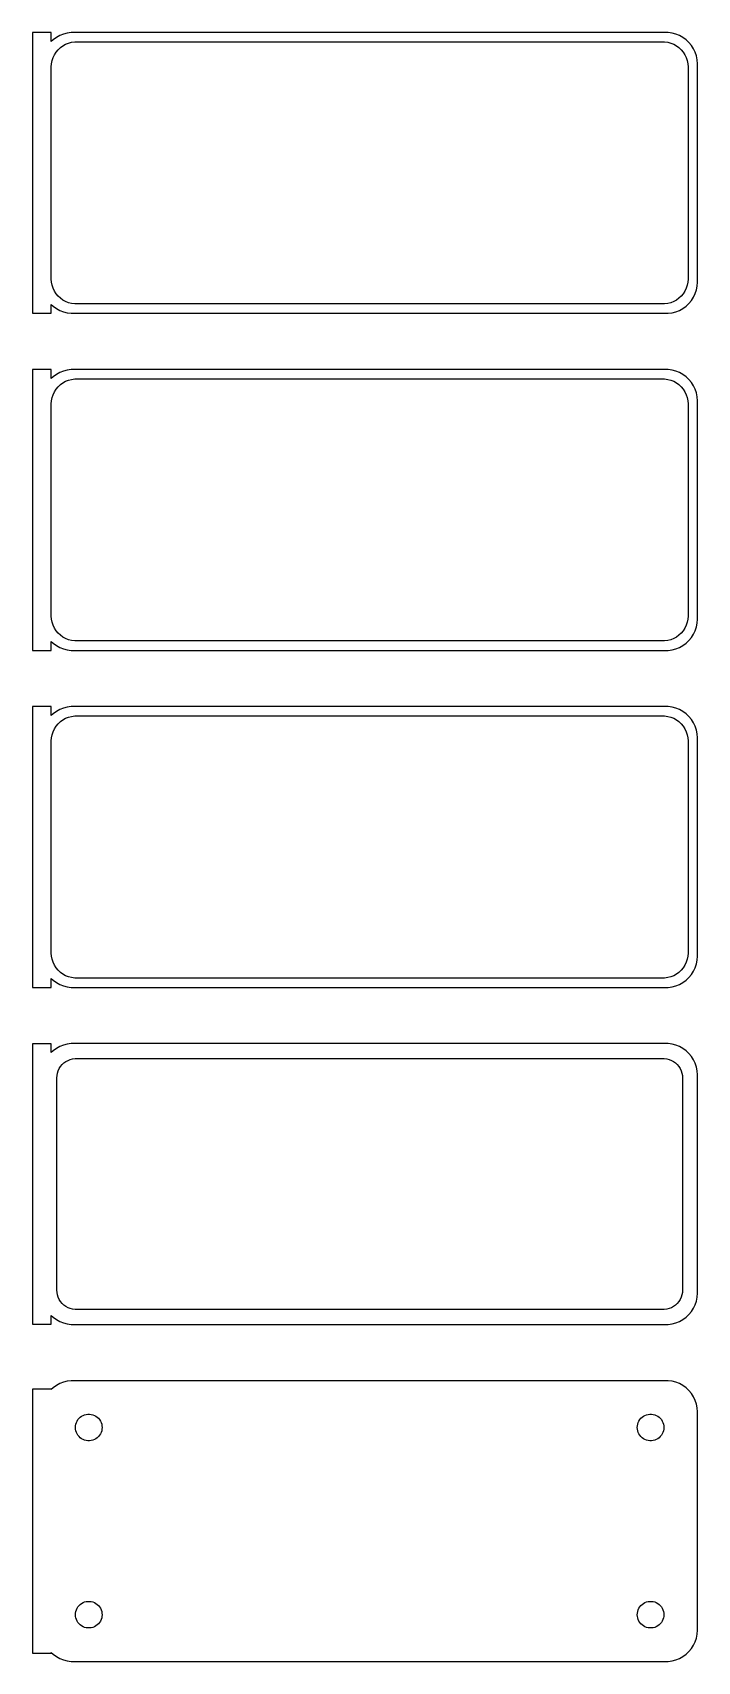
# Model space of a CAD drawing. Header units: metres. Extents: x -54 to 52, y 248 to 508.
import ezdxf

# ---------------------------------------------------------------- set-up
doc = ezdxf.new("R2010")
doc.units = ezdxf.units.M

msp = doc.modelspace()

# ---------------------------------------------------------------- linework, layer by layer
for p, q in [((-51, 508.49), (-54, 508.49)), ((-54, 508.49), (-54, 463.51)), ((-51, 507.059), (-51, 508.49)), ((-50.6871, 507.353), (-51, 507.059)), ((-50.1791, 507.722), (-50.6871, 507.353)), ((-49.6289, 508.024), (-50.1791, 507.722)), ((-49.0451, 508.255), (-49.6289, 508.024)), ((-49.5497, 506.082), (-49.1433, 506.377)), ((-49.1433, 506.377), (-48.7031, 506.619)), ((-48.4369, 508.411), (-49.0451, 508.255)), ((-48.7031, 506.619), (-48.2361, 506.804)), ((-47.8139, 508.49), (-48.4369, 508.411)), ((-48.2361, 506.804), (-47.7495, 506.929)), ((47.8139, 508.49), (-47.8139, 508.49)), ((-47.7495, 506.929), (-47.2512, 506.992)), ((-47.2512, 506.992), (47.2512, 506.992)), ((47.2512, 506.992), (47.7495, 506.929)), ((47.7495, 506.929), (48.2361, 506.804)), ((48.4369, 508.411), (47.8139, 508.49)), ((48.2361, 506.804), (48.7031, 506.619)), ((49.0451, 508.255), (48.4369, 508.411)), ((48.7031, 506.619), (49.1433, 506.377)), ((49.6289, 508.024), (49.0451, 508.255)), ((49.1433, 506.377), (49.5497, 506.082)), ((50.1791, 507.722), (49.6289, 508.024)), ((50.6871, 507.353), (50.1791, 507.722)), ((51.1448, 506.923), (50.6871, 507.353)), ((51.5451, 506.439), (51.1448, 506.923)), ((51.8815, 505.909), (51.5451, 506.439)), ((-50.9685, 503.501), (-50.8743, 503.995)), ((-50.8743, 503.995), (-50.7191, 504.472)), ((-50.7191, 504.472), (-50.5052, 504.927)), ((-50.5052, 504.927), (-50.2361, 505.351)), ((-50.2361, 505.351), (-49.9159, 505.738)), ((-49.9159, 505.738), (-49.5497, 506.082)), ((49.5497, 506.082), (49.9159, 505.738)), ((49.9159, 505.738), (50.2361, 505.351)), ((50.2361, 505.351), (50.5052, 504.927)), ((50.5052, 504.927), (50.7191, 504.472)), ((50.7191, 504.472), (50.8743, 503.995)), ((50.8743, 503.995), (50.9685, 503.501)), ((52.1489, 505.341), (51.8815, 505.909)), ((52.3429, 504.743), (52.1489, 505.341)), ((52.4606, 504.127), (52.3429, 504.743)), ((52.5, 503.5), (52.4606, 504.127)), ((-51, 503), (-50.9685, 503.501)), ((-51, 469), (-51, 503)), ((50.9685, 503.501), (51, 503)), ((51, 503), (51, 469)), ((52.5, 468.5), (52.5, 503.5)), ((-50.9685, 468.499), (-51, 469)), ((-50.8743, 468.005), (-50.9685, 468.499)), ((-50.7191, 467.528), (-50.8743, 468.005)), ((-50.5052, 467.073), (-50.7191, 467.528)), ((50.7191, 467.528), (50.5052, 467.073)), ((50.8743, 468.005), (50.7191, 467.528)), ((50.9685, 468.499), (50.8743, 468.005)), ((51, 469), (50.9685, 468.499)), ((52.1489, 466.659), (52.3429, 467.257)), ((52.3429, 467.257), (52.4606, 467.873)), ((52.4606, 467.873), (52.5, 468.5)), ((-51, 464.941), (-50.6871, 464.647)), ((-51, 463.51), (-51, 464.941)), ((-50.6871, 464.647), (-50.1791, 464.278)), ((-50.2361, 466.649), (-50.5052, 467.073)), ((-49.9159, 466.262), (-50.2361, 466.649)), ((-49.5497, 465.918), (-49.9159, 466.262)), ((-49.1433, 465.623), (-49.5497, 465.918)), ((-48.7031, 465.381), (-49.1433, 465.623)), ((-48.2361, 465.196), (-48.7031, 465.381)), ((-47.7495, 465.071), (-48.2361, 465.196)), ((-47.2512, 465.008), (-47.7495, 465.071)), ((47.2512, 465.008), (-47.2512, 465.008)), ((47.7495, 465.071), (47.2512, 465.008)), ((48.2361, 465.196), (47.7495, 465.071)), ((48.7031, 465.381), (48.2361, 465.196)), ((49.1433, 465.623), (48.7031, 465.381)), ((49.5497, 465.918), (49.1433, 465.623)), ((49.9159, 466.262), (49.5497, 465.918)), ((50.2361, 466.649), (49.9159, 466.262)), ((50.1791, 464.278), (50.6871, 464.647)), ((50.5052, 467.073), (50.2361, 466.649)), ((50.6871, 464.647), (51.1448, 465.077)), ((51.1448, 465.077), (51.5451, 465.561)), ((51.5451, 465.561), (51.8815, 466.091)), ((51.8815, 466.091), (52.1489, 466.659)), ((-54, 463.51), (-51, 463.51)), ((-50.1791, 464.278), (-49.6289, 463.976)), ((-49.6289, 463.976), (-49.0451, 463.745)), ((-49.0451, 463.745), (-48.4369, 463.589)), ((-48.4369, 463.589), (-47.8139, 463.51)), ((-47.8139, 463.51), (47.8139, 463.51)), ((47.8139, 463.51), (48.4369, 463.589)), ((48.4369, 463.589), (49.0451, 463.745)), ((49.0451, 463.745), (49.6289, 463.976)), ((49.6289, 463.976), (50.1791, 464.278)), ((-51, 454.49), (-54, 454.49)), ((-54, 454.49), (-54, 409.51)), ((-51, 453.059), (-51, 454.49)), ((-49.0451, 454.255), (-49.6289, 454.024)), ((-48.4369, 454.411), (-49.0451, 454.255)), ((-47.8139, 454.49), (-48.4369, 454.411)), ((47.8139, 454.49), (-47.8139, 454.49)), ((48.4369, 454.411), (47.8139, 454.49)), ((49.0451, 454.255), (48.4369, 454.411)), ((49.6289, 454.024), (49.0451, 454.255)), ((-50.6871, 453.353), (-51, 453.059)), ((-50.1791, 453.722), (-50.6871, 453.353)), ((-50.2361, 451.351), (-49.9159, 451.738)), ((-49.6289, 454.024), (-50.1791, 453.722)), ((-49.9159, 451.738), (-49.5497, 452.082)), ((-49.5497, 452.082), (-49.1433, 452.377)), ((-49.1433, 452.377), (-48.7031, 452.619)), ((-48.7031, 452.619), (-48.2361, 452.804)), ((-48.2361, 452.804), (-47.7495, 452.929)), ((-47.7495, 452.929), (-47.2512, 452.992)), ((-47.2512, 452.992), (47.2512, 452.992)), ((47.2512, 452.992), (47.7495, 452.929)), ((47.7495, 452.929), (48.2361, 452.804)), ((48.2361, 452.804), (48.7031, 452.619)), ((48.7031, 452.619), (49.1433, 452.377)), ((49.1433, 452.377), (49.5497, 452.082)), ((49.5497, 452.082), (49.9159, 451.738)), ((50.1791, 453.722), (49.6289, 454.024)), ((49.9159, 451.738), (50.2361, 451.351)), ((50.6871, 453.353), (50.1791, 453.722)), ((51.1448, 452.923), (50.6871, 453.353)), ((51.5451, 452.439), (51.1448, 452.923)), ((51.8815, 451.909), (51.5451, 452.439)), ((52.1489, 451.341), (51.8815, 451.909)), ((-51, 449), (-50.9685, 449.501)), ((-51, 415), (-51, 449)), ((-50.9685, 449.501), (-50.8743, 449.995)), ((-50.8743, 449.995), (-50.7191, 450.472)), ((-50.7191, 450.472), (-50.5052, 450.927)), ((-50.5052, 450.927), (-50.2361, 451.351)), ((50.2361, 451.351), (50.5052, 450.927)), ((50.5052, 450.927), (50.7191, 450.472)), ((50.7191, 450.472), (50.8743, 449.995)), ((50.8743, 449.995), (50.9685, 449.501)), ((50.9685, 449.501), (51, 449)), ((51, 449), (51, 415)), ((52.3429, 450.743), (52.1489, 451.341)), ((52.4606, 450.127), (52.3429, 450.743)), ((52.5, 449.5), (52.4606, 450.127)), ((52.5, 414.5), (52.5, 449.5)), ((-50.9685, 414.499), (-51, 415)), ((51, 415), (50.9685, 414.499)), ((-50.8743, 414.005), (-50.9685, 414.499)), ((-50.7191, 413.528), (-50.8743, 414.005)), ((-50.5052, 413.073), (-50.7191, 413.528)), ((-50.2361, 412.649), (-50.5052, 413.073)), ((-49.9159, 412.262), (-50.2361, 412.649)), ((50.2361, 412.649), (49.9159, 412.262)), ((50.5052, 413.073), (50.2361, 412.649)), ((50.7191, 413.528), (50.5052, 413.073)), ((50.8743, 414.005), (50.7191, 413.528)), ((50.9685, 414.499), (50.8743, 414.005)), ((51.8815, 412.091), (52.1489, 412.659)), ((52.1489, 412.659), (52.3429, 413.257)), ((52.3429, 413.257), (52.4606, 413.873)), ((52.4606, 413.873), (52.5, 414.5)), ((-51, 410.941), (-50.6871, 410.647)), ((-51, 409.51), (-51, 410.941)), ((-50.6871, 410.647), (-50.1791, 410.278)), ((-50.1791, 410.278), (-49.6289, 409.976)), ((-49.5497, 411.918), (-49.9159, 412.262)), ((-49.6289, 409.976), (-49.0451, 409.745)), ((-49.1433, 411.623), (-49.5497, 411.918)), ((-48.7031, 411.381), (-49.1433, 411.623)), ((-49.0451, 409.745), (-48.4369, 409.589)), ((-48.2361, 411.196), (-48.7031, 411.381)), ((-47.7495, 411.071), (-48.2361, 411.196)), ((-47.2512, 411.008), (-47.7495, 411.071)), ((47.2512, 411.008), (-47.2512, 411.008)), ((47.7495, 411.071), (47.2512, 411.008)), ((48.2361, 411.196), (47.7495, 411.071)), ((48.7031, 411.381), (48.2361, 411.196)), ((48.4369, 409.589), (49.0451, 409.745)), ((49.1433, 411.623), (48.7031, 411.381)), ((49.0451, 409.745), (49.6289, 409.976)), ((49.5497, 411.918), (49.1433, 411.623)), ((49.9159, 412.262), (49.5497, 411.918)), ((49.6289, 409.976), (50.1791, 410.278)), ((50.1791, 410.278), (50.6871, 410.647)), ((50.6871, 410.647), (51.1448, 411.077)), ((51.1448, 411.077), (51.5451, 411.561)), ((51.5451, 411.561), (51.8815, 412.091)), ((-54, 409.51), (-51, 409.51)), ((-48.4369, 409.589), (-47.8139, 409.51)), ((-47.8139, 409.51), (47.8139, 409.51)), ((47.8139, 409.51), (48.4369, 409.589)), ((-51, 400.49), (-54, 400.49)), ((-54, 400.49), (-54, 355.51)), ((-51, 399.059), (-51, 400.49)), ((-50.6871, 399.353), (-51, 399.059)), ((-50.1791, 399.722), (-50.6871, 399.353)), ((-49.6289, 400.024), (-50.1791, 399.722)), ((-49.0451, 400.255), (-49.6289, 400.024)), ((-48.4369, 400.411), (-49.0451, 400.255)), ((-47.8139, 400.49), (-48.4369, 400.411)), ((47.8139, 400.49), (-47.8139, 400.49)), ((48.4369, 400.411), (47.8139, 400.49)), ((49.0451, 400.255), (48.4369, 400.411)), ((49.6289, 400.024), (49.0451, 400.255)), ((50.1791, 399.722), (49.6289, 400.024)), ((50.6871, 399.353), (50.1791, 399.722)), ((51.1448, 398.923), (50.6871, 399.353)), ((-50.7191, 396.472), (-50.5052, 396.927)), ((-50.5052, 396.927), (-50.2361, 397.351)), ((-50.2361, 397.351), (-49.9159, 397.738)), ((-49.9159, 397.738), (-49.5497, 398.082)), ((-49.5497, 398.082), (-49.1433, 398.377)), ((-49.1433, 398.377), (-48.7031, 398.619)), ((-48.7031, 398.619), (-48.2361, 398.804)), ((-48.2361, 398.804), (-47.7495, 398.929)), ((-47.7495, 398.929), (-47.2512, 398.992)), ((-47.2512, 398.992), (47.2512, 398.992)), ((47.2512, 398.992), (47.7495, 398.929)), ((47.7495, 398.929), (48.2361, 398.804)), ((48.2361, 398.804), (48.7031, 398.619)), ((48.7031, 398.619), (49.1433, 398.377)), ((49.1433, 398.377), (49.5497, 398.082)), ((49.5497, 398.082), (49.9159, 397.738)), ((49.9159, 397.738), (50.2361, 397.351)), ((50.2361, 397.351), (50.5052, 396.927)), ((50.5052, 396.927), (50.7191, 396.472)), ((51.5451, 398.439), (51.1448, 398.923)), ((51.8815, 397.909), (51.5451, 398.439)), ((52.1489, 397.341), (51.8815, 397.909)), ((52.3429, 396.743), (52.1489, 397.341)), ((52.4606, 396.127), (52.3429, 396.743)), ((-51, 395), (-50.9685, 395.501)), ((-51, 361), (-51, 395)), ((-50.9685, 395.501), (-50.8743, 395.995)), ((-50.8743, 395.995), (-50.7191, 396.472)), ((50.7191, 396.472), (50.8743, 395.995)), ((50.8743, 395.995), (50.9685, 395.501)), ((50.9685, 395.501), (51, 395)), ((51, 395), (51, 361)), ((52.5, 395.5), (52.4606, 396.127)), ((52.5, 360.5), (52.5, 395.5)), ((-50.9685, 360.499), (-51, 361)), ((-50.8743, 360.005), (-50.9685, 360.499)), ((50.9685, 360.499), (50.8743, 360.005)), ((51, 361), (50.9685, 360.499)), ((52.4606, 359.873), (52.5, 360.5)), ((-50.7191, 359.528), (-50.8743, 360.005)), ((-50.5052, 359.073), (-50.7191, 359.528)), ((-50.2361, 358.649), (-50.5052, 359.073)), ((-49.9159, 358.262), (-50.2361, 358.649)), ((-49.5497, 357.918), (-49.9159, 358.262)), ((-49.1433, 357.623), (-49.5497, 357.918)), ((-48.7031, 357.381), (-49.1433, 357.623)), ((49.1433, 357.623), (48.7031, 357.381)), ((49.5497, 357.918), (49.1433, 357.623)), ((49.9159, 358.262), (49.5497, 357.918)), ((50.2361, 358.649), (49.9159, 358.262)), ((50.5052, 359.073), (50.2361, 358.649)), ((50.7191, 359.528), (50.5052, 359.073)), ((50.8743, 360.005), (50.7191, 359.528)), ((51.1448, 357.077), (51.5451, 357.561)), ((51.5451, 357.561), (51.8815, 358.091)), ((51.8815, 358.091), (52.1489, 358.659)), ((52.1489, 358.659), (52.3429, 359.257)), ((52.3429, 359.257), (52.4606, 359.873)), ((-54, 355.51), (-51, 355.51)), ((-51, 356.941), (-50.6871, 356.647)), ((-51, 355.51), (-51, 356.941)), ((-50.6871, 356.647), (-50.1791, 356.278)), ((-50.1791, 356.278), (-49.6289, 355.976)), ((-49.6289, 355.976), (-49.0451, 355.745)), ((-49.0451, 355.745), (-48.4369, 355.589)), ((-48.2361, 357.196), (-48.7031, 357.381)), ((-48.4369, 355.589), (-47.8139, 355.51)), ((-47.7495, 357.071), (-48.2361, 357.196)), ((-47.8139, 355.51), (47.8139, 355.51)), ((-47.2512, 357.008), (-47.7495, 357.071)), ((47.2512, 357.008), (-47.2512, 357.008)), ((47.7495, 357.071), (47.2512, 357.008)), ((48.2361, 357.196), (47.7495, 357.071)), ((47.8139, 355.51), (48.4369, 355.589)), ((48.7031, 357.381), (48.2361, 357.196)), ((48.4369, 355.589), (49.0451, 355.745)), ((49.0451, 355.745), (49.6289, 355.976)), ((49.6289, 355.976), (50.1791, 356.278)), ((50.1791, 356.278), (50.6871, 356.647)), ((50.6871, 356.647), (51.1448, 357.077)), ((-51, 346.479), (-54, 346.479)), ((-54, 346.479), (-54, 301.521)), ((-51, 345.059), (-51, 346.479)), ((-50.6871, 345.353), (-51, 345.059)), ((-50.1791, 345.722), (-50.6871, 345.353)), ((-49.6289, 346.024), (-50.1791, 345.722)), ((-49.0451, 346.255), (-49.6289, 346.024)), ((-48.4369, 346.411), (-49.0451, 346.255)), ((-47.8139, 346.49), (-48.4369, 346.411)), ((47.8139, 346.49), (-47.8139, 346.49)), ((48.4369, 346.411), (47.8139, 346.49)), ((49.0451, 346.255), (48.4369, 346.411)), ((49.6289, 346.024), (49.0451, 346.255)), ((50.1791, 345.722), (49.6289, 346.024)), ((50.6871, 345.353), (50.1791, 345.722)), ((51.1448, 344.923), (50.6871, 345.353)), ((51.5451, 344.439), (51.1448, 344.923)), ((-50.0151, 341.774), (-49.8943, 342.146)), ((-49.8943, 342.146), (-49.7279, 342.5)), ((-49.7279, 342.5), (-49.5184, 342.83)), ((-49.5184, 342.83), (-49.2692, 343.131)), ((-49.2692, 343.131), (-48.9842, 343.399)), ((-48.9842, 343.399), (-48.668, 343.628)), ((-48.668, 343.628), (-48.3254, 343.817)), ((-48.3254, 343.817), (-47.9619, 343.961)), ((-47.9619, 343.961), (-47.5833, 344.058)), ((-47.5833, 344.058), (-47.1954, 344.107)), ((-47.1954, 344.107), (47.1954, 344.107)), ((47.1954, 344.107), (47.5833, 344.058)), ((47.5833, 344.058), (47.9619, 343.961)), ((47.9619, 343.961), (48.3254, 343.817)), ((48.3254, 343.817), (48.668, 343.628)), ((48.668, 343.628), (48.9842, 343.399)), ((48.9842, 343.399), (49.2692, 343.131)), ((49.2692, 343.131), (49.5184, 342.83)), ((49.5184, 342.83), (49.7279, 342.5)), ((49.7279, 342.5), (49.8943, 342.146)), ((49.8943, 342.146), (50.0151, 341.774)), ((51.8815, 343.909), (51.5451, 344.439)), ((52.1489, 343.341), (51.8815, 343.909)), ((52.3429, 342.743), (52.1489, 343.341)), ((52.4606, 342.127), (52.3429, 342.743)), ((52.5, 341.5), (52.4606, 342.127)), ((-50.1129, 341), (-50.0884, 341.39)), ((-50.1129, 307), (-50.1129, 341)), ((-50.0884, 341.39), (-50.0151, 341.774)), ((50.0151, 341.774), (50.0884, 341.39)), ((50.0884, 341.39), (50.1129, 341)), ((50.1129, 341), (50.1129, 307)), ((52.5, 306.5), (52.5, 341.5)), ((-50.0884, 306.61), (-50.1129, 307)), ((-50.0151, 306.226), (-50.0884, 306.61)), ((-49.8943, 305.854), (-50.0151, 306.226)), ((-49.7279, 305.5), (-49.8943, 305.854)), ((-49.5184, 305.17), (-49.7279, 305.5)), ((49.7279, 305.5), (49.5184, 305.17)), ((49.8943, 305.854), (49.7279, 305.5)), ((50.0151, 306.226), (49.8943, 305.854)), ((50.0884, 306.61), (50.0151, 306.226)), ((50.1129, 307), (50.0884, 306.61)), ((52.3429, 305.257), (52.4606, 305.873)), ((52.4606, 305.873), (52.5, 306.5)), ((-51, 301.521), (-51, 302.941)), ((-51, 302.941), (-50.6871, 302.647)), ((-49.2692, 304.869), (-49.5184, 305.17)), ((-48.9842, 304.601), (-49.2692, 304.869)), ((-48.668, 304.372), (-48.9842, 304.601)), ((-48.3254, 304.183), (-48.668, 304.372)), ((-47.9619, 304.039), (-48.3254, 304.183)), ((-47.5833, 303.942), (-47.9619, 304.039)), ((-47.1954, 303.893), (-47.5833, 303.942)), ((47.1954, 303.893), (-47.1954, 303.893)), ((47.5833, 303.942), (47.1954, 303.893)), ((47.9619, 304.039), (47.5833, 303.942)), ((48.3254, 304.183), (47.9619, 304.039)), ((48.668, 304.372), (48.3254, 304.183)), ((48.9842, 304.601), (48.668, 304.372)), ((49.2692, 304.869), (48.9842, 304.601)), ((49.5184, 305.17), (49.2692, 304.869)), ((50.6871, 302.647), (51.1448, 303.077)), ((51.1448, 303.077), (51.5451, 303.561)), ((51.5451, 303.561), (51.8815, 304.091)), ((51.8815, 304.091), (52.1489, 304.659)), ((52.1489, 304.659), (52.3429, 305.257)), ((-54, 301.521), (-51, 301.521)), ((-50.6871, 302.647), (-50.1791, 302.278)), ((-50.1791, 302.278), (-49.6289, 301.976)), ((-49.6289, 301.976), (-49.0451, 301.745)), ((-49.0451, 301.745), (-48.4369, 301.589)), ((-48.4369, 301.589), (-47.8139, 301.51)), ((-47.8139, 301.51), (47.8139, 301.51)), ((47.8139, 301.51), (48.4369, 301.589)), ((48.4369, 301.589), (49.0451, 301.745)), ((49.0451, 301.745), (49.6289, 301.976)), ((49.6289, 301.976), (50.1791, 302.278)), ((50.1791, 302.278), (50.6871, 302.647)), ((-48.4369, 292.411), (-49.0451, 292.255)), ((-47.8139, 292.49), (-48.4369, 292.411)), ((47.8139, 292.49), (-47.8139, 292.49)), ((48.4369, 292.411), (47.8139, 292.49)), ((49.0451, 292.255), (48.4369, 292.411)), ((-51, 291.153), (-54, 291.153)), ((-54, 291.153), (-54, 248.847)), ((-50.6871, 291.353), (-51, 291.059)), ((-51, 291.059), (-51, 291.153)), ((-50.1791, 291.722), (-50.6871, 291.353)), ((-49.6289, 292.024), (-50.1791, 291.722)), ((-49.0451, 292.255), (-49.6289, 292.024)), ((49.6289, 292.024), (49.0451, 292.255)), ((50.1791, 291.722), (49.6289, 292.024)), ((50.6871, 291.353), (50.1791, 291.722)), ((51.1448, 290.923), (50.6871, 291.353)), ((51.5451, 290.439), (51.1448, 290.923)), ((51.8815, 289.909), (51.5451, 290.439)), ((52.1489, 289.341), (51.8815, 289.909)), ((-45.6598, 287.031), (-45.4001, 287.097)), ((-45.4001, 287.097), (-45.1341, 287.131)), ((-45.1341, 287.131), (-44.8659, 287.131)), ((-44.8659, 287.131), (-44.5999, 287.097)), ((-44.5999, 287.097), (-44.3401, 287.031)), ((44.3401, 287.031), (44.5999, 287.097)), ((44.5999, 287.097), (44.8659, 287.131)), ((44.8659, 287.131), (45.1341, 287.131)), ((45.1341, 287.131), (45.4001, 287.097)), ((45.4001, 287.097), (45.6598, 287.031)), ((52.3429, 288.743), (52.1489, 289.341)), ((52.4606, 288.127), (52.3429, 288.743)), ((52.5, 287.5), (52.4606, 288.127)), ((52.5, 252.5), (52.5, 287.5)), ((-47.1353, 285), (-47.1185, 285.268)), ((-47.1185, 284.732), (-47.1353, 285)), ((-47.1185, 285.268), (-47.0682, 285.531)), ((-47.0682, 284.469), (-47.1185, 284.732)), ((-47.0682, 285.531), (-46.9853, 285.786)), ((-46.9853, 284.214), (-47.0682, 284.469)), ((-46.9853, 285.786), (-46.8712, 286.029)), ((-46.8712, 286.029), (-46.7275, 286.255)), ((-46.7275, 286.255), (-46.5565, 286.462)), ((-46.5565, 286.462), (-46.3611, 286.645)), ((-46.3611, 286.645), (-46.1441, 286.803)), ((-46.1441, 286.803), (-45.9092, 286.932)), ((-45.9092, 286.932), (-45.6598, 287.031)), ((-44.3401, 287.031), (-44.0908, 286.932)), ((-44.0908, 286.932), (-43.8559, 286.803)), ((-43.8559, 286.803), (-43.6389, 286.645)), ((-43.6389, 286.645), (-43.4434, 286.462)), ((-43.4434, 286.462), (-43.2725, 286.255)), ((-43.2725, 286.255), (-43.1288, 286.029)), ((-43.1288, 286.029), (-43.0146, 285.786)), ((-43.0146, 285.786), (-42.9318, 285.531)), ((-42.9318, 284.469), (-43.0146, 284.214)), ((-42.9318, 285.531), (-42.8815, 285.268)), ((-42.8815, 284.732), (-42.9318, 284.469)), ((-42.8815, 285.268), (-42.8647, 285)), ((-42.8647, 285), (-42.8815, 284.732)), ((42.8647, 285), (42.8815, 285.268)), ((42.8815, 284.732), (42.8647, 285)), ((42.8815, 285.268), (42.9318, 285.531)), ((42.9318, 284.469), (42.8815, 284.732)), ((42.9318, 285.531), (43.0146, 285.786)), ((43.0146, 284.214), (42.9318, 284.469)), ((43.0146, 285.786), (43.1288, 286.029)), ((43.1288, 286.029), (43.2725, 286.255)), ((43.2725, 286.255), (43.4434, 286.462)), ((43.4434, 286.462), (43.6389, 286.645)), ((43.6389, 286.645), (43.8559, 286.803)), ((43.8559, 286.803), (44.0908, 286.932)), ((44.0908, 286.932), (44.3401, 287.031)), ((45.6598, 287.031), (45.9092, 286.932)), ((45.9092, 286.932), (46.1441, 286.803)), ((46.1441, 286.803), (46.3611, 286.645)), ((46.3611, 286.645), (46.5565, 286.462)), ((46.5565, 286.462), (46.7275, 286.255)), ((46.7275, 286.255), (46.8712, 286.029)), ((46.8712, 286.029), (46.9853, 285.786)), ((46.9853, 285.786), (47.0682, 285.531)), ((47.0682, 284.469), (46.9853, 284.214)), ((47.0682, 285.531), (47.1185, 285.268)), ((47.1185, 284.732), (47.0682, 284.469)), ((47.1185, 285.268), (47.1353, 285)), ((47.1353, 285), (47.1185, 284.732)), ((-46.8712, 283.971), (-46.9853, 284.214)), ((-46.7275, 283.745), (-46.8712, 283.971)), ((-46.5565, 283.538), (-46.7275, 283.745)), ((-46.3611, 283.355), (-46.5565, 283.538)), ((-46.1441, 283.197), (-46.3611, 283.355)), ((-45.9092, 283.068), (-46.1441, 283.197)), ((-45.6598, 282.969), (-45.9092, 283.068)), ((-45.4001, 282.903), (-45.6598, 282.969)), ((-45.1341, 282.869), (-45.4001, 282.903)), ((-44.8659, 282.869), (-45.1341, 282.869)), ((-44.5999, 282.903), (-44.8659, 282.869)), ((-44.3401, 282.969), (-44.5999, 282.903)), ((-44.0908, 283.068), (-44.3401, 282.969)), ((-43.8559, 283.197), (-44.0908, 283.068)), ((-43.6389, 283.355), (-43.8559, 283.197)), ((-43.4434, 283.538), (-43.6389, 283.355)), ((-43.2725, 283.745), (-43.4434, 283.538)), ((-43.1288, 283.971), (-43.2725, 283.745)), ((-43.0146, 284.214), (-43.1288, 283.971)), ((43.1288, 283.971), (43.0146, 284.214)), ((43.2725, 283.745), (43.1288, 283.971)), ((43.4434, 283.538), (43.2725, 283.745)), ((43.6389, 283.355), (43.4434, 283.538)), ((43.8559, 283.197), (43.6389, 283.355)), ((44.0908, 283.068), (43.8559, 283.197)), ((44.3401, 282.969), (44.0908, 283.068)), ((44.5999, 282.903), (44.3401, 282.969)), ((44.8659, 282.869), (44.5999, 282.903)), ((45.1341, 282.869), (44.8659, 282.869)), ((45.4001, 282.903), (45.1341, 282.869)), ((45.6598, 282.969), (45.4001, 282.903)), ((45.9092, 283.068), (45.6598, 282.969)), ((46.1441, 283.197), (45.9092, 283.068)), ((46.3611, 283.355), (46.1441, 283.197)), ((46.5565, 283.538), (46.3611, 283.355)), ((46.7275, 283.745), (46.5565, 283.538)), ((46.8712, 283.971), (46.7275, 283.745)), ((46.9853, 284.214), (46.8712, 283.971)), ((-47.0682, 255.531), (-46.9853, 255.786)), ((-46.9853, 255.786), (-46.8712, 256.029)), ((-46.8712, 256.029), (-46.7275, 256.255)), ((-46.7275, 256.255), (-46.5565, 256.462)), ((-46.5565, 256.462), (-46.3611, 256.645)), ((-46.3611, 256.645), (-46.1441, 256.803)), ((-46.1441, 256.803), (-45.9092, 256.932)), ((-45.9092, 256.932), (-45.6598, 257.031)), ((-45.6598, 257.031), (-45.4001, 257.097)), ((-45.4001, 257.097), (-45.1341, 257.131)), ((-45.1341, 257.131), (-44.8659, 257.131)), ((-44.8659, 257.131), (-44.5999, 257.097)), ((-44.5999, 257.097), (-44.3401, 257.031)), ((-44.3401, 257.031), (-44.0908, 256.932)), ((-44.0908, 256.932), (-43.8559, 256.803)), ((-43.8559, 256.803), (-43.6389, 256.645)), ((-43.6389, 256.645), (-43.4434, 256.462)), ((-43.4434, 256.462), (-43.2725, 256.255)), ((-43.2725, 256.255), (-43.1288, 256.029)), ((-43.1288, 256.029), (-43.0146, 255.786)), ((-43.0146, 255.786), (-42.9318, 255.531)), ((42.9318, 255.531), (43.0146, 255.786)), ((43.0146, 255.786), (43.1288, 256.029)), ((43.1288, 256.029), (43.2725, 256.255)), ((43.2725, 256.255), (43.4434, 256.462)), ((43.4434, 256.462), (43.6389, 256.645)), ((43.6389, 256.645), (43.8559, 256.803)), ((43.8559, 256.803), (44.0908, 256.932)), ((44.0908, 256.932), (44.3401, 257.031)), ((44.3401, 257.031), (44.5999, 257.097)), ((44.5999, 257.097), (44.8659, 257.131)), ((44.8659, 257.131), (45.1341, 257.131)), ((45.1341, 257.131), (45.4001, 257.097)), ((45.4001, 257.097), (45.6598, 257.031)), ((45.6598, 257.031), (45.9092, 256.932)), ((45.9092, 256.932), (46.1441, 256.803)), ((46.1441, 256.803), (46.3611, 256.645)), ((46.3611, 256.645), (46.5565, 256.462)), ((46.5565, 256.462), (46.7275, 256.255)), ((46.7275, 256.255), (46.8712, 256.029)), ((46.8712, 256.029), (46.9853, 255.786)), ((46.9853, 255.786), (47.0682, 255.531)), ((-47.1353, 255), (-47.1185, 255.268)), ((-47.1185, 254.732), (-47.1353, 255)), ((-47.1185, 255.268), (-47.0682, 255.531)), ((-47.0682, 254.469), (-47.1185, 254.732)), ((-46.9853, 254.214), (-47.0682, 254.469)), ((-46.8712, 253.971), (-46.9853, 254.214)), ((-46.7275, 253.745), (-46.8712, 253.971)), ((-46.5565, 253.538), (-46.7275, 253.745)), ((-46.3611, 253.355), (-46.5565, 253.538)), ((-46.1441, 253.197), (-46.3611, 253.355)), ((-45.9092, 253.068), (-46.1441, 253.197)), ((-43.8559, 253.197), (-44.0908, 253.068)), ((-43.6389, 253.355), (-43.8559, 253.197)), ((-43.4434, 253.538), (-43.6389, 253.355)), ((-43.2725, 253.745), (-43.4434, 253.538)), ((-43.1288, 253.971), (-43.2725, 253.745)), ((-43.0146, 254.214), (-43.1288, 253.971)), ((-42.9318, 254.469), (-43.0146, 254.214)), ((-42.9318, 255.531), (-42.8815, 255.268)), ((-42.8815, 254.732), (-42.9318, 254.469)), ((-42.8815, 255.268), (-42.8647, 255)), ((-42.8647, 255), (-42.8815, 254.732)), ((42.8647, 255), (42.8815, 255.268)), ((42.8815, 254.732), (42.8647, 255)), ((42.8815, 255.268), (42.9318, 255.531)), ((42.9318, 254.469), (42.8815, 254.732)), ((43.0146, 254.214), (42.9318, 254.469)), ((43.1288, 253.971), (43.0146, 254.214)), ((43.2725, 253.745), (43.1288, 253.971)), ((43.4434, 253.538), (43.2725, 253.745)), ((43.6389, 253.355), (43.4434, 253.538)), ((43.8559, 253.197), (43.6389, 253.355)), ((44.0908, 253.068), (43.8559, 253.197)), ((46.1441, 253.197), (45.9092, 253.068)), ((46.3611, 253.355), (46.1441, 253.197)), ((46.5565, 253.538), (46.3611, 253.355)), ((46.7275, 253.745), (46.5565, 253.538)), ((46.8712, 253.971), (46.7275, 253.745)), ((46.9853, 254.214), (46.8712, 253.971)), ((47.0682, 254.469), (46.9853, 254.214)), ((47.0682, 255.531), (47.1185, 255.268)), ((47.1185, 254.732), (47.0682, 254.469)), ((47.1185, 255.268), (47.1353, 255)), ((47.1353, 255), (47.1185, 254.732)), ((-45.6598, 252.969), (-45.9092, 253.068)), ((-45.4001, 252.903), (-45.6598, 252.969)), ((-45.1341, 252.869), (-45.4001, 252.903)), ((-44.8659, 252.869), (-45.1341, 252.869)), ((-44.5999, 252.903), (-44.8659, 252.869)), ((-44.3401, 252.969), (-44.5999, 252.903)), ((-44.0908, 253.068), (-44.3401, 252.969)), ((44.3401, 252.969), (44.0908, 253.068)), ((44.5999, 252.903), (44.3401, 252.969)), ((44.8659, 252.869), (44.5999, 252.903)), ((45.1341, 252.869), (44.8659, 252.869)), ((45.4001, 252.903), (45.1341, 252.869)), ((45.6598, 252.969), (45.4001, 252.903)), ((45.9092, 253.068), (45.6598, 252.969)), ((51.8815, 250.091), (52.1489, 250.659)), ((52.1489, 250.659), (52.3429, 251.257)), ((52.3429, 251.257), (52.4606, 251.873)), ((52.4606, 251.873), (52.5, 252.5)), ((-54, 248.847), (-51, 248.847)), ((-51, 248.847), (-51, 248.941)), ((-51, 248.941), (-50.6871, 248.647)), ((-50.6871, 248.647), (-50.1791, 248.278)), ((-50.1791, 248.278), (-49.6289, 247.976)), ((-49.6289, 247.976), (-49.0451, 247.745)), ((49.0451, 247.745), (49.6289, 247.976)), ((49.6289, 247.976), (50.1791, 248.278)), ((50.1791, 248.278), (50.6871, 248.647)), ((50.6871, 248.647), (51.1448, 249.077)), ((51.1448, 249.077), (51.5451, 249.561)), ((51.5451, 249.561), (51.8815, 250.091)), ((-49.0451, 247.745), (-48.4369, 247.589)), ((-48.4369, 247.589), (-47.8139, 247.51)), ((-47.8139, 247.51), (47.8139, 247.51)), ((47.8139, 247.51), (48.4369, 247.589)), ((48.4369, 247.589), (49.0451, 247.745))]:
    msp.add_line(p, q)

doc.saveas('drawing.dxf')
